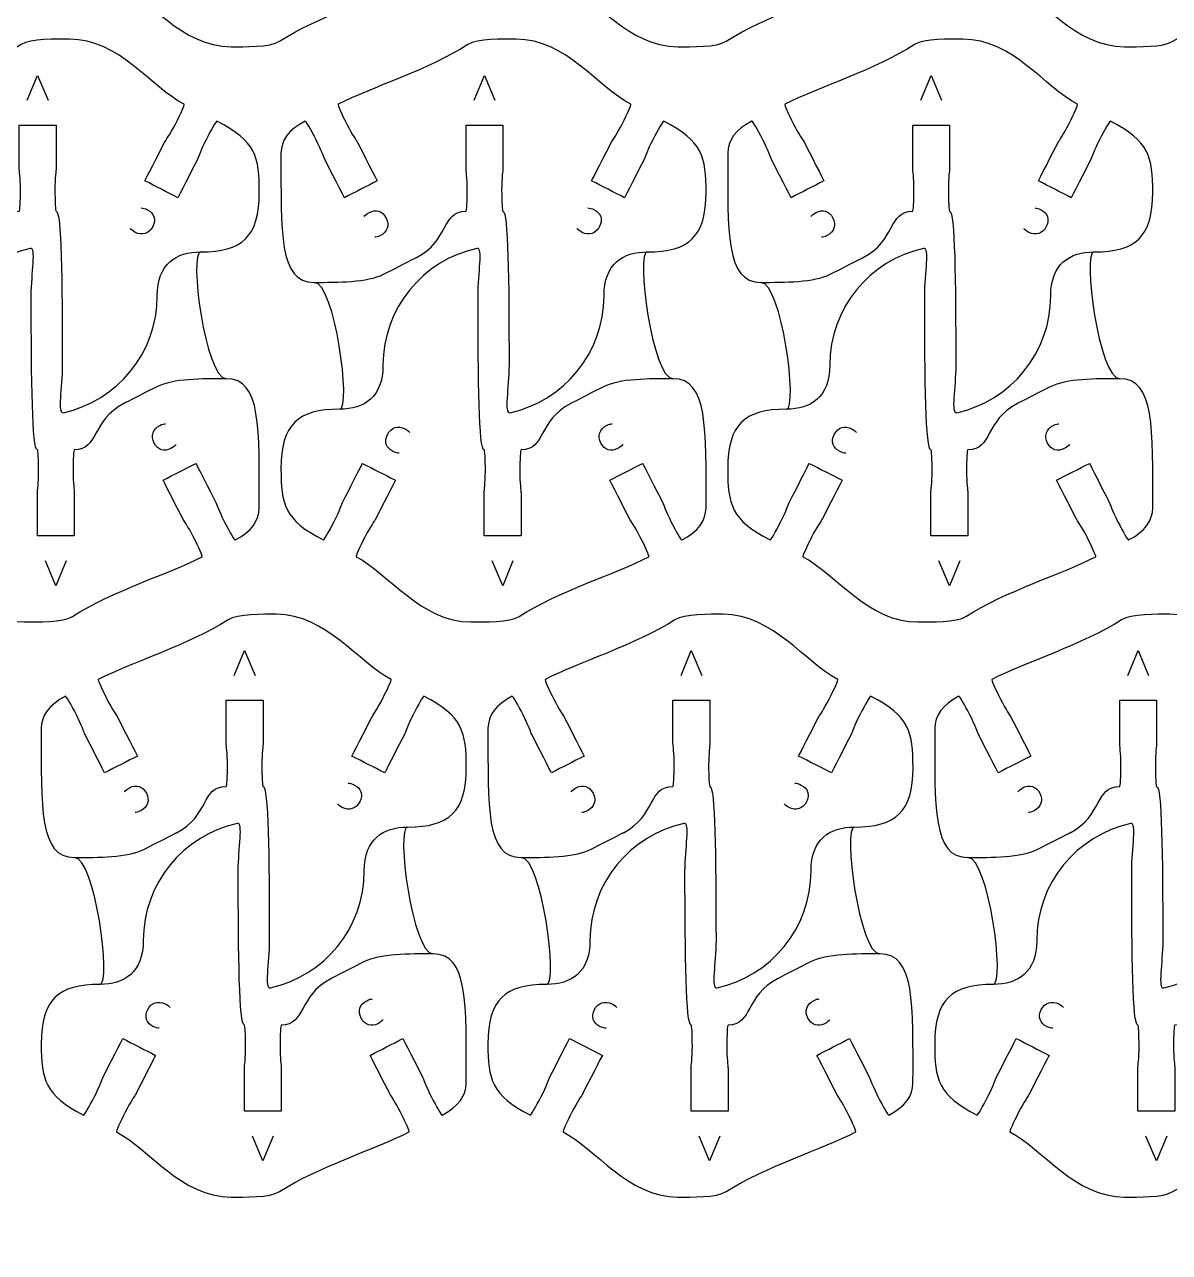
# Model space of a CAD drawing. Extents: x 0 to 300, y 0 to 300.
# Drawn here: x 57.3 to 150.5, y 100.9 to 200.8 of the extents above; entities that cross this region are included whole.
import ezdxf

# ---------------------------------------------------------------- set-up
doc = ezdxf.new("R2010")
doc.units = 0
doc.header["$MEASUREMENT"] = 0
doc.layers.add('DEFAULT', color=7, linetype='CONTINUOUS')

msp = doc.modelspace()

# ---------------------------------------------------------------- linework, layer by layer
at = {"layer": 'DEFAULT', "color": 250}
for points in [[(57.563, 194.68), (58.401, 196.701), (59.254, 194.68)], [(93.904, 194.68), (94.742, 196.701), (95.595, 194.68)], [(130.245, 194.68), (131.083, 196.701), (131.936, 194.68)], [(60.731, 157.198), (59.893, 155.177), (59.04, 157.198)], [(97.072, 157.198), (96.234, 155.177), (95.381, 157.198)], [(133.413, 157.198), (132.575, 155.177), (131.722, 157.198)], [(74.401, 147.885), (75.239, 149.906), (76.092, 147.885)], [(110.741, 147.885), (111.58, 149.906), (112.433, 147.885)], [(147.082, 147.885), (147.92, 149.906), (148.773, 147.885)], [(77.568, 110.403), (76.73, 108.383), (75.877, 110.403)], [(113.909, 110.403), (113.071, 108.383), (112.218, 110.403)], [(150.25, 110.403), (149.412, 108.383), (148.559, 110.403)]]:
    msp.add_lwpolyline(points, dxfattribs=at)
at = {"layer": 'DEFAULT', "color": 1}
for points, knots in [([(295, 0.1), (198.333, 0.1), (101.667, 0.1), (5, 0.1), (2.25, 0.1), (0, 2.35), (0, 5.1), (0, 101.767), (0, 198.433), (0, 295.1), (0, 297.85), (2.25, 300.1), (5, 300.1), (101.667, 300.1), (198.333, 300.1), (295, 300.1), (297.75, 300.1), (300, 297.85), (300, 295.1), (300, 198.433), (300, 101.767), (300, 5.1), (300, 2.35), (297.75, 0.1), (295, 0.1)], [0, 0, 0, 0, 822.047, 822.047, 822.047, 823.047, 823.047, 823.047, 1645.094, 1645.094, 1645.094, 1646.094, 1646.094, 1646.094, 2468.141, 2468.141, 2468.141, 2469.141, 2469.141, 2469.141, 3291.188, 3291.188, 3291.188, 3292.188, 3292.188, 3292.188, 3292.188]), ([(62.143, 205.693), (58.971, 207.316), (58.695, 208.631), (58.695, 211.485), (58.695, 215.105), (60.09, 216.333), (63.472, 216.333), (65.454, 216.333), (66.994, 217.306), (66.994, 219.909), (66.994, 224.566), (70.264, 228.457), (74.635, 229.416), (75.164, 229.515), (74.723, 227.409), (74.723, 225.564), (74.723, 218.632), (74.791, 213.026), (75.225, 213.026), (75.281, 213.026), (75.323, 212.243), (75.323, 211.277), (75.323, 210.306), (75.225, 209.7), (75.225, 209.523), (75.225, 208.357), (75.225, 207.19), (75.225, 206.024), (76.224, 206.024), (77.224, 206.024), (78.223, 206.024), (78.223, 207.19), (78.223, 208.357), (78.223, 209.523), (78.223, 209.7), (78.124, 210.306), (78.124, 211.277), (78.124, 212.243), (78.17, 213.026), (78.223, 213.026), (80.252, 213.026), (79.589, 215.427), (82.261, 216.793), (82.261, 216.793), (82.259, 216.797), (84.933, 218.157), (86.236, 218.82), (88.662, 218.816), (90.574, 218.816), (93.458, 218.816), (93.273, 214.771), (93.273, 208.3), (93.273, 207.292), (92.648, 206.379), (91.304, 205.693), (91.255, 205.666), (90.859, 206.345), (90.418, 207.206), (89.979, 208.067), (89.79, 208.653), (89.712, 208.808), (89.313, 209.586), (88.116, 211.926), (88.116, 211.926), (87.226, 211.471), (86.336, 211.015), (85.445, 210.559), (85.445, 210.559), (86.641, 208.224), (87.041, 207.442), (87.118, 207.287), (87.485, 206.792), (87.927, 205.932), (88.366, 205.067), (88.682, 204.353), (88.633, 204.326), (85.961, 202.96), (81.224, 201.503), (78.071, 199.468), (77.314, 198.979), (75.192, 199.026), (74.149, 199.026), (70.075, 199.026), (67.486, 202.959), (64.814, 204.326), (64.765, 204.352), (65.081, 205.067), (65.524, 205.931), (65.962, 206.792), (66.329, 207.286), (66.406, 207.441), (66.806, 208.223), (68.002, 210.559), (68.002, 210.559), (67.112, 211.015), (66.221, 211.47), (65.331, 211.926), (65.331, 211.926), (64.134, 209.586), (63.735, 208.808), (63.658, 208.653), (63.468, 208.067), (63.03, 207.206), (62.588, 206.345), (62.192, 205.666), (62.143, 205.693)], [1, 1, 1, 1, 2, 2, 2, 3, 3, 3, 4, 4, 4, 5, 5, 5, 6, 6, 6, 7, 7, 7, 8, 8, 8, 9, 9, 9, 18.92, 18.92, 18.92, 27.42, 27.42, 27.42, 37.34, 37.34, 37.34, 38.34, 38.34, 38.34, 39.34, 39.34, 39.34, 40.34, 40.34, 40.34, 41.34, 41.34, 41.34, 42.34, 42.34, 42.34, 43.34, 43.34, 43.34, 44.34, 44.34, 44.34, 45.34, 45.34, 45.34, 46.34, 46.34, 46.34, 47.34, 47.34, 47.34, 55.845472, 55.845472, 55.845472, 56.845472, 56.845472, 56.845472, 57.845472, 57.845472, 57.845472, 58.845472, 58.845472, 58.845472, 59.845472, 59.845472, 59.845472, 60.845472, 60.845472, 60.845472, 61.845472, 61.845472, 61.845472, 62.845472, 62.845472, 62.845472, 63.845472, 63.845472, 63.845472, 64.845472, 64.845472, 64.845472, 73.351835, 73.351835, 73.351835, 74.351835, 74.351835, 74.351835, 75.351835, 75.351835, 75.351835, 76.351835, 76.351835, 76.351835, 76.351835]), ([(98.484, 205.693), (95.311, 207.316), (95.036, 208.631), (95.036, 211.485), (95.036, 215.105), (96.431, 216.333), (99.813, 216.333), (101.794, 216.333), (103.335, 217.306), (103.335, 219.909), (103.335, 224.566), (106.605, 228.457), (110.976, 229.416), (111.505, 229.515), (111.064, 227.409), (111.064, 225.564), (111.064, 218.632), (111.131, 213.026), (111.565, 213.026), (111.621, 213.026), (111.664, 212.243), (111.664, 211.277), (111.664, 210.306), (111.565, 209.7), (111.565, 209.523), (111.565, 208.357), (111.565, 207.19), (111.565, 206.024), (112.565, 206.024), (113.564, 206.024), (114.564, 206.024), (114.564, 207.19), (114.564, 208.357), (114.564, 209.523), (114.564, 209.7), (114.465, 210.306), (114.465, 211.277), (114.465, 212.243), (114.511, 213.026), (114.564, 213.026), (116.592, 213.026), (115.93, 215.427), (118.602, 216.793), (118.602, 216.793), (118.6, 216.797), (121.274, 218.157), (122.577, 218.82), (125.003, 218.816), (126.915, 218.816), (129.799, 218.816), (129.613, 214.771), (129.613, 208.3), (129.613, 207.292), (128.988, 206.379), (127.645, 205.693), (127.596, 205.666), (127.2, 206.345), (126.758, 207.206), (126.32, 208.067), (126.131, 208.653), (126.053, 208.808), (125.654, 209.586), (124.457, 211.926), (124.457, 211.926), (123.567, 211.471), (122.676, 211.015), (121.786, 210.559), (121.786, 210.559), (122.982, 208.224), (123.382, 207.442), (123.459, 207.287), (123.826, 206.792), (124.267, 205.932), (124.707, 205.067), (125.022, 204.353), (124.973, 204.326), (122.302, 202.96), (117.565, 201.503), (114.412, 199.468), (113.655, 198.979), (111.533, 199.026), (110.49, 199.026), (106.416, 199.026), (103.827, 202.959), (101.155, 204.326), (101.106, 204.352), (101.422, 205.067), (101.865, 205.931), (102.303, 206.792), (102.67, 207.286), (102.747, 207.441), (103.146, 208.223), (104.343, 210.559), (104.343, 210.559), (103.452, 211.015), (102.562, 211.47), (101.671, 211.926), (101.671, 211.926), (100.474, 209.586), (100.076, 208.808), (99.998, 208.653), (99.809, 208.067), (99.371, 207.206), (98.929, 206.345), (98.533, 205.666), (98.484, 205.693)], [1, 1, 1, 1, 2, 2, 2, 3, 3, 3, 4, 4, 4, 5, 5, 5, 6, 6, 6, 7, 7, 7, 8, 8, 8, 9, 9, 9, 18.92, 18.92, 18.92, 27.42, 27.42, 27.42, 37.34, 37.34, 37.34, 38.34, 38.34, 38.34, 39.34, 39.34, 39.34, 40.34, 40.34, 40.34, 41.34, 41.34, 41.34, 42.34, 42.34, 42.34, 43.34, 43.34, 43.34, 44.34, 44.34, 44.34, 45.34, 45.34, 45.34, 46.34, 46.34, 46.34, 47.34, 47.34, 47.34, 55.845472, 55.845472, 55.845472, 56.845472, 56.845472, 56.845472, 57.845472, 57.845472, 57.845472, 58.845472, 58.845472, 58.845472, 59.845472, 59.845472, 59.845472, 60.845472, 60.845472, 60.845472, 61.845472, 61.845472, 61.845472, 62.845472, 62.845472, 62.845472, 63.845472, 63.845472, 63.845472, 64.845472, 64.845472, 64.845472, 73.351835, 73.351835, 73.351835, 74.351835, 74.351835, 74.351835, 75.351835, 75.351835, 75.351835, 76.351835, 76.351835, 76.351835, 76.351835]), ([(134.825, 205.693), (131.652, 207.316), (131.377, 208.631), (131.377, 211.485), (131.377, 215.105), (132.771, 216.333), (136.154, 216.333), (138.135, 216.333), (139.676, 217.306), (139.676, 219.909), (139.676, 224.566), (142.946, 228.457), (147.317, 229.416), (147.846, 229.515), (147.405, 227.409), (147.405, 225.564), (147.405, 218.632), (147.472, 213.026), (147.906, 213.026), (147.962, 213.026), (148.005, 212.243), (148.005, 211.277), (148.005, 210.306), (147.906, 209.7), (147.906, 209.523), (147.906, 208.357), (147.906, 207.19), (147.906, 206.024), (148.906, 206.024), (149.905, 206.024), (150.905, 206.024), (150.905, 207.19), (150.905, 208.357), (150.905, 209.523), (150.905, 209.7), (150.806, 210.306), (150.806, 211.277), (150.806, 212.243), (150.852, 213.026), (150.905, 213.026), (152.933, 213.026), (152.271, 215.427), (154.943, 216.793), (154.943, 216.793), (154.941, 216.797), (157.615, 218.157), (158.918, 218.82), (161.344, 218.816), (163.256, 218.816), (166.14, 218.816), (165.954, 214.771), (165.954, 208.3), (165.954, 207.292), (165.329, 206.379), (163.986, 205.693), (163.937, 205.666), (163.541, 206.345), (163.099, 207.206), (162.661, 208.067), (162.471, 208.653), (162.394, 208.808), (161.995, 209.586), (160.798, 211.926), (160.798, 211.926), (159.908, 211.471), (159.017, 211.015), (158.127, 210.559), (158.127, 210.559), (159.323, 208.224), (159.723, 207.442), (159.8, 207.287), (160.167, 206.792), (160.609, 205.932), (161.048, 205.067), (161.363, 204.353), (161.314, 204.326), (158.643, 202.96), (153.906, 201.503), (150.753, 199.468), (149.996, 198.979), (147.874, 199.026), (146.831, 199.026), (142.756, 199.026), (140.168, 202.959), (137.496, 204.326), (137.447, 204.352), (137.763, 205.067), (138.206, 205.931), (138.644, 206.792), (139.011, 207.286), (139.088, 207.441), (139.488, 208.223), (140.684, 210.559), (140.684, 210.559), (139.793, 211.015), (138.903, 211.47), (138.012, 211.926), (138.012, 211.926), (136.815, 209.586), (136.417, 208.808), (136.339, 208.653), (136.15, 208.067), (135.711, 207.206), (135.269, 206.345), (134.874, 205.666), (134.825, 205.693)], [1, 1, 1, 1, 2, 2, 2, 3, 3, 3, 4, 4, 4, 5, 5, 5, 6, 6, 6, 7, 7, 7, 8, 8, 8, 9, 9, 9, 18.92, 18.92, 18.92, 27.42, 27.42, 27.42, 37.34, 37.34, 37.34, 38.34, 38.34, 38.34, 39.34, 39.34, 39.34, 40.34, 40.34, 40.34, 41.34, 41.34, 41.34, 42.34, 42.34, 42.34, 43.34, 43.34, 43.34, 44.34, 44.34, 44.34, 45.34, 45.34, 45.34, 46.34, 46.34, 46.34, 47.34, 47.34, 47.34, 55.845472, 55.845472, 55.845472, 56.845472, 56.845472, 56.845472, 57.845472, 57.845472, 57.845472, 58.845472, 58.845472, 58.845472, 59.845472, 59.845472, 59.845472, 60.845472, 60.845472, 60.845472, 61.845472, 61.845472, 61.845472, 62.845472, 62.845472, 62.845472, 63.845472, 63.845472, 63.845472, 64.845472, 64.845472, 64.845472, 73.351835, 73.351835, 73.351835, 74.351835, 74.351835, 74.351835, 75.351835, 75.351835, 75.351835, 76.351835, 76.351835, 76.351835, 76.351835]), ([(72.99, 192.98), (76.162, 191.357), (76.438, 190.042), (76.438, 187.187), (76.438, 183.567), (75.043, 182.339), (71.661, 182.339), (69.68, 182.339), (68.139, 181.367), (68.139, 178.763), (68.139, 174.107), (64.869, 170.215), (60.498, 169.256), (59.969, 169.157), (60.41, 171.263), (60.41, 173.108), (60.41, 180.04), (60.343, 185.646), (59.909, 185.646), (59.852, 185.646), (59.81, 186.429), (59.81, 187.396), (59.81, 188.366), (59.909, 188.973), (59.909, 189.149), (59.909, 190.316), (59.909, 191.482), (59.909, 192.649), (58.909, 192.649), (57.91, 192.649), (56.91, 192.649), (56.91, 191.482), (56.91, 190.316), (56.91, 189.149), (56.91, 188.973), (57.009, 188.366), (57.009, 187.396), (57.009, 186.429), (56.963, 185.646), (56.91, 185.646), (54.882, 185.646), (55.544, 183.245), (52.872, 181.879), (52.872, 181.879), (52.874, 181.876), (50.2, 180.516), (48.897, 179.853), (46.471, 179.857), (44.56, 179.857), (41.675, 179.857), (41.86, 183.902), (41.86, 190.373), (41.86, 191.38), (42.486, 192.293), (43.829, 192.98), (43.878, 193.006), (44.274, 192.327), (44.715, 191.467), (45.154, 190.605), (45.343, 190.019), (45.421, 189.865), (45.82, 189.086), (47.017, 186.746), (47.017, 186.746), (47.907, 187.202), (48.798, 187.657), (49.688, 188.113), (49.688, 188.113), (48.492, 190.449), (48.092, 191.231), (48.015, 191.386), (47.648, 191.88), (47.206, 192.741), (46.767, 193.605), (46.451, 194.32), (46.5, 194.346), (49.172, 195.713), (53.909, 197.169), (57.062, 199.205), (57.819, 199.694), (59.941, 199.647), (60.984, 199.647), (65.058, 199.647), (67.647, 195.713), (70.319, 194.347), (70.368, 194.32), (70.052, 193.605), (69.609, 192.741), (69.171, 191.88), (68.804, 191.386), (68.727, 191.231), (68.328, 190.449), (67.131, 188.113), (67.131, 188.113), (68.021, 187.658), (68.912, 187.202), (69.803, 186.747), (69.803, 186.747), (70.999, 189.086), (71.398, 189.865), (71.476, 190.019), (71.665, 190.606), (72.103, 191.467), (72.545, 192.328), (72.941, 193.007), (72.99, 192.98)], [1, 1, 1, 1, 2, 2, 2, 3, 3, 3, 4, 4, 4, 5, 5, 5, 6, 6, 6, 7, 7, 7, 8, 8, 8, 9, 9, 9, 18.92, 18.92, 18.92, 27.42, 27.42, 27.42, 37.34, 37.34, 37.34, 38.34, 38.34, 38.34, 39.34, 39.34, 39.34, 40.34, 40.34, 40.34, 41.34, 41.34, 41.34, 42.34, 42.34, 42.34, 43.34, 43.34, 43.34, 44.34, 44.34, 44.34, 45.34, 45.34, 45.34, 46.34, 46.34, 46.34, 47.34, 47.34, 47.34, 55.846363, 55.846363, 55.846363, 56.846363, 56.846363, 56.846363, 57.846363, 57.846363, 57.846363, 58.846363, 58.846363, 58.846363, 59.846363, 59.846363, 59.846363, 60.846363, 60.846363, 60.846363, 61.846363, 61.846363, 61.846363, 62.846363, 62.846363, 62.846363, 63.846363, 63.846363, 63.846363, 64.846363, 64.846363, 64.846363, 73.352725, 73.352725, 73.352725, 74.352725, 74.352725, 74.352725, 75.352725, 75.352725, 75.352725, 76.352725, 76.352725, 76.352725, 76.352725]), ([(109.331, 192.98), (112.503, 191.357), (112.778, 190.042), (112.778, 187.187), (112.778, 183.567), (111.384, 182.339), (108.002, 182.339), (106.02, 182.339), (104.48, 181.367), (104.48, 178.763), (104.48, 174.107), (101.21, 170.215), (96.839, 169.256), (96.31, 169.157), (96.751, 171.263), (96.751, 173.108), (96.751, 180.04), (96.684, 185.646), (96.25, 185.646), (96.193, 185.646), (96.151, 186.429), (96.151, 187.396), (96.151, 188.366), (96.25, 188.973), (96.25, 189.149), (96.25, 190.316), (96.25, 191.482), (96.25, 192.649), (95.25, 192.649), (94.251, 192.649), (93.251, 192.649), (93.251, 191.482), (93.251, 190.316), (93.251, 189.149), (93.251, 188.973), (93.35, 188.366), (93.35, 187.396), (93.35, 186.429), (93.304, 185.646), (93.251, 185.646), (91.223, 185.646), (91.884, 183.245), (89.213, 181.879), (89.213, 181.879), (89.215, 181.876), (86.541, 180.516), (85.237, 179.853), (82.812, 179.857), (80.9, 179.857), (78.016, 179.857), (78.201, 183.902), (78.201, 190.373), (78.201, 191.38), (78.826, 192.293), (80.17, 192.98), (80.219, 193.006), (80.615, 192.327), (81.056, 191.467), (81.495, 190.605), (81.684, 190.019), (81.761, 189.865), (82.16, 189.086), (83.357, 186.746), (83.357, 186.746), (84.248, 187.202), (85.138, 187.657), (86.029, 188.113), (86.029, 188.113), (84.832, 190.449), (84.433, 191.231), (84.355, 191.386), (83.989, 191.88), (83.547, 192.741), (83.108, 193.605), (82.792, 194.32), (82.841, 194.346), (85.513, 195.713), (90.25, 197.169), (93.402, 199.205), (94.16, 199.694), (96.282, 199.647), (97.325, 199.647), (101.399, 199.647), (103.988, 195.713), (106.659, 194.347), (106.709, 194.32), (106.392, 193.605), (105.95, 192.741), (105.512, 191.88), (105.145, 191.386), (105.068, 191.231), (104.668, 190.449), (103.472, 188.113), (103.472, 188.113), (104.362, 187.658), (105.253, 187.202), (106.143, 186.747), (106.143, 186.747), (107.34, 189.086), (107.739, 189.865), (107.817, 190.019), (108.006, 190.606), (108.444, 191.467), (108.886, 192.328), (109.282, 193.007), (109.331, 192.98)], [1, 1, 1, 1, 2, 2, 2, 3, 3, 3, 4, 4, 4, 5, 5, 5, 6, 6, 6, 7, 7, 7, 8, 8, 8, 9, 9, 9, 18.92, 18.92, 18.92, 27.42, 27.42, 27.42, 37.34, 37.34, 37.34, 38.34, 38.34, 38.34, 39.34, 39.34, 39.34, 40.34, 40.34, 40.34, 41.34, 41.34, 41.34, 42.34, 42.34, 42.34, 43.34, 43.34, 43.34, 44.34, 44.34, 44.34, 45.34, 45.34, 45.34, 46.34, 46.34, 46.34, 47.34, 47.34, 47.34, 55.845472, 55.845472, 55.845472, 56.845472, 56.845472, 56.845472, 57.845472, 57.845472, 57.845472, 58.845472, 58.845472, 58.845472, 59.845472, 59.845472, 59.845472, 60.845472, 60.845472, 60.845472, 61.845472, 61.845472, 61.845472, 62.845472, 62.845472, 62.845472, 63.845472, 63.845472, 63.845472, 64.845472, 64.845472, 64.845472, 73.351835, 73.351835, 73.351835, 74.351835, 74.351835, 74.351835, 75.351835, 75.351835, 75.351835, 76.351835, 76.351835, 76.351835, 76.351835]), ([(145.672, 192.98), (148.844, 191.357), (149.119, 190.042), (149.119, 187.187), (149.119, 183.567), (147.725, 182.339), (144.343, 182.339), (142.361, 182.339), (140.821, 181.367), (140.821, 178.763), (140.821, 174.107), (137.551, 170.215), (133.18, 169.256), (132.651, 169.157), (133.092, 171.263), (133.092, 173.108), (133.092, 180.04), (133.024, 185.646), (132.591, 185.646), (132.534, 185.646), (132.492, 186.429), (132.492, 187.396), (132.492, 188.366), (132.591, 188.973), (132.591, 189.149), (132.591, 190.316), (132.591, 191.482), (132.591, 192.649), (131.591, 192.649), (130.592, 192.649), (129.592, 192.649), (129.592, 191.482), (129.592, 190.316), (129.592, 189.149), (129.592, 188.973), (129.691, 188.366), (129.691, 187.396), (129.691, 186.429), (129.645, 185.646), (129.592, 185.646), (127.563, 185.646), (128.225, 183.245), (125.554, 181.879), (125.554, 181.879), (125.555, 181.876), (122.882, 180.516), (121.578, 179.853), (119.153, 179.857), (117.241, 179.857), (114.357, 179.857), (114.542, 183.902), (114.542, 190.373), (114.542, 191.38), (115.167, 192.293), (116.511, 192.98), (116.56, 193.006), (116.955, 192.327), (117.397, 191.467), (117.836, 190.605), (118.025, 190.019), (118.103, 189.865), (118.501, 189.086), (119.698, 186.746), (119.698, 186.746), (120.589, 187.202), (121.479, 187.657), (122.37, 188.113), (122.37, 188.113), (121.173, 190.449), (120.774, 191.231), (120.696, 191.386), (120.33, 191.88), (119.888, 192.741), (119.449, 193.605), (119.133, 194.32), (119.182, 194.346), (121.853, 195.713), (126.591, 197.169), (129.743, 199.205), (130.501, 199.694), (132.623, 199.647), (133.665, 199.647), (137.74, 199.647), (140.329, 195.713), (143, 194.347), (143.049, 194.32), (142.734, 193.605), (142.291, 192.741), (141.852, 191.88), (141.486, 191.386), (141.409, 191.231), (141.009, 190.449), (139.813, 188.113), (139.813, 188.113), (140.703, 187.658), (141.594, 187.202), (142.484, 186.747), (142.484, 186.747), (143.681, 189.086), (144.08, 189.865), (144.157, 190.019), (144.347, 190.606), (144.785, 191.467), (145.227, 192.328), (145.623, 193.007), (145.672, 192.98)], [1, 1, 1, 1, 2, 2, 2, 3, 3, 3, 4, 4, 4, 5, 5, 5, 6, 6, 6, 7, 7, 7, 8, 8, 8, 9, 9, 9, 18.92, 18.92, 18.92, 27.42, 27.42, 27.42, 37.34, 37.34, 37.34, 38.34, 38.34, 38.34, 39.34, 39.34, 39.34, 40.34, 40.34, 40.34, 41.34, 41.34, 41.34, 42.34, 42.34, 42.34, 43.34, 43.34, 43.34, 44.34, 44.34, 44.34, 45.34, 45.34, 45.34, 46.34, 46.34, 46.34, 47.34, 47.34, 47.34, 55.846363, 55.846363, 55.846363, 56.846363, 56.846363, 56.846363, 57.846363, 57.846363, 57.846363, 58.846363, 58.846363, 58.846363, 59.846363, 59.846363, 59.846363, 60.846363, 60.846363, 60.846363, 61.846363, 61.846363, 61.846363, 62.846363, 62.846363, 62.846363, 63.846363, 63.846363, 63.846363, 64.846363, 64.846363, 64.846363, 73.352725, 73.352725, 73.352725, 74.352725, 74.352725, 74.352725, 75.352725, 75.352725, 75.352725, 76.352725, 76.352725, 76.352725, 76.352725]), ([(45.306, 158.898), (42.133, 160.521), (41.858, 161.836), (41.858, 164.691), (41.858, 168.311), (43.252, 169.538), (46.635, 169.538), (48.616, 169.538), (50.156, 170.511), (50.156, 173.115), (50.156, 177.771), (53.427, 181.662), (57.798, 182.622), (58.327, 182.721), (57.886, 180.615), (57.886, 178.77), (57.886, 171.838), (57.953, 166.232), (58.387, 166.232), (58.443, 166.232), (58.486, 165.449), (58.486, 164.482), (58.486, 163.512), (58.387, 162.905), (58.387, 162.729), (58.387, 161.562), (58.387, 160.396), (58.387, 159.229), (59.386, 159.229), (60.386, 159.229), (61.385, 159.229), (61.385, 160.396), (61.385, 161.562), (61.385, 162.729), (61.385, 162.905), (61.287, 163.512), (61.287, 164.482), (61.287, 165.449), (61.332, 166.232), (61.385, 166.232), (63.414, 166.232), (62.752, 168.633), (65.424, 169.999), (65.424, 169.999), (65.422, 170.002), (68.096, 171.362), (69.399, 172.025), (71.825, 172.021), (73.736, 172.021), (76.621, 172.021), (76.435, 167.977), (76.435, 161.505), (76.435, 160.498), (75.81, 159.584), (74.467, 158.898), (74.417, 158.872), (74.022, 159.551), (73.58, 160.411), (73.142, 161.273), (72.952, 161.859), (72.875, 162.013), (72.476, 162.792), (71.279, 165.132), (71.279, 165.132), (70.389, 164.676), (69.498, 164.22), (68.608, 163.765), (68.608, 163.765), (69.804, 161.429), (70.203, 160.647), (70.281, 160.492), (70.648, 159.998), (71.089, 159.137), (71.528, 158.273), (71.844, 157.558), (71.795, 157.532), (69.124, 156.165), (64.386, 154.709), (61.234, 152.673), (60.477, 152.184), (58.355, 152.231), (57.312, 152.231), (53.237, 152.231), (50.649, 156.165), (47.977, 157.531), (47.928, 157.558), (48.244, 158.273), (48.686, 159.136), (49.125, 159.998), (49.492, 160.492), (49.569, 160.647), (49.968, 161.429), (51.165, 163.765), (51.165, 163.765), (50.274, 164.22), (49.384, 164.676), (48.493, 165.131), (48.493, 165.131), (47.296, 162.792), (46.898, 162.013), (46.82, 161.859), (46.63, 161.272), (46.192, 160.411), (45.75, 159.55), (45.355, 158.871), (45.306, 158.898)], [1, 1, 1, 1, 2, 2, 2, 3, 3, 3, 4, 4, 4, 5, 5, 5, 6, 6, 6, 7, 7, 7, 8, 8, 8, 9, 9, 9, 18.92, 18.92, 18.92, 27.42, 27.42, 27.42, 37.34, 37.34, 37.34, 38.34, 38.34, 38.34, 39.34, 39.34, 39.34, 40.34, 40.34, 40.34, 41.34, 41.34, 41.34, 42.34, 42.34, 42.34, 43.34, 43.34, 43.34, 44.34, 44.34, 44.34, 45.34, 45.34, 45.34, 46.34, 46.34, 46.34, 47.34, 47.34, 47.34, 55.845472, 55.845472, 55.845472, 56.845472, 56.845472, 56.845472, 57.845472, 57.845472, 57.845472, 58.845472, 58.845472, 58.845472, 59.845472, 59.845472, 59.845472, 60.845472, 60.845472, 60.845472, 61.845472, 61.845472, 61.845472, 62.845472, 62.845472, 62.845472, 63.845472, 63.845472, 63.845472, 64.845472, 64.845472, 64.845472, 73.351835, 73.351835, 73.351835, 74.351835, 74.351835, 74.351835, 75.351835, 75.351835, 75.351835, 76.351835, 76.351835, 76.351835, 76.351835]), ([(81.647, 158.898), (78.474, 160.521), (78.199, 161.836), (78.199, 164.691), (78.199, 168.311), (79.593, 169.538), (82.976, 169.538), (84.957, 169.538), (86.497, 170.511), (86.497, 173.115), (86.497, 177.771), (89.768, 181.662), (94.139, 182.622), (94.668, 182.721), (94.227, 180.615), (94.227, 178.77), (94.227, 171.838), (94.294, 166.232), (94.728, 166.232), (94.784, 166.232), (94.826, 165.449), (94.826, 164.482), (94.826, 163.512), (94.728, 162.905), (94.728, 162.729), (94.728, 161.562), (94.728, 160.396), (94.728, 159.229), (95.727, 159.229), (96.727, 159.229), (97.726, 159.229), (97.726, 160.396), (97.726, 161.562), (97.726, 162.729), (97.726, 162.905), (97.627, 163.512), (97.627, 164.482), (97.627, 165.449), (97.673, 166.232), (97.726, 166.232), (99.755, 166.232), (99.093, 168.633), (101.765, 169.999), (101.765, 169.999), (101.763, 170.002), (104.436, 171.362), (105.74, 172.025), (108.166, 172.021), (110.077, 172.021), (112.962, 172.021), (112.776, 167.977), (112.776, 161.505), (112.776, 160.498), (112.151, 159.584), (110.808, 158.898), (110.758, 158.872), (110.363, 159.551), (109.921, 160.411), (109.483, 161.273), (109.293, 161.859), (109.216, 162.013), (108.817, 162.792), (107.62, 165.132), (107.62, 165.132), (106.729, 164.676), (105.839, 164.22), (104.949, 163.765), (104.949, 163.765), (106.145, 161.429), (106.544, 160.647), (106.622, 160.492), (106.988, 159.998), (107.43, 159.137), (107.869, 158.273), (108.185, 157.558), (108.136, 157.532), (105.465, 156.165), (100.727, 154.709), (97.575, 152.673), (96.817, 152.184), (94.696, 152.231), (93.653, 152.231), (89.578, 152.231), (86.989, 156.165), (84.318, 157.531), (84.269, 157.558), (84.585, 158.273), (85.027, 159.136), (85.466, 159.998), (85.832, 160.492), (85.91, 160.647), (86.309, 161.429), (87.506, 163.765), (87.506, 163.765), (86.615, 164.22), (85.725, 164.676), (84.834, 165.131), (84.834, 165.131), (83.637, 162.792), (83.238, 162.013), (83.161, 161.859), (82.971, 161.272), (82.533, 160.411), (82.091, 159.55), (81.696, 158.871), (81.647, 158.898)], [1, 1, 1, 1, 2, 2, 2, 3, 3, 3, 4, 4, 4, 5, 5, 5, 6, 6, 6, 7, 7, 7, 8, 8, 8, 9, 9, 9, 18.92, 18.92, 18.92, 27.42, 27.42, 27.42, 37.34, 37.34, 37.34, 38.34, 38.34, 38.34, 39.34, 39.34, 39.34, 40.34, 40.34, 40.34, 41.34, 41.34, 41.34, 42.34, 42.34, 42.34, 43.34, 43.34, 43.34, 44.34, 44.34, 44.34, 45.34, 45.34, 45.34, 46.34, 46.34, 46.34, 47.34, 47.34, 47.34, 55.845472, 55.845472, 55.845472, 56.845472, 56.845472, 56.845472, 57.845472, 57.845472, 57.845472, 58.845472, 58.845472, 58.845472, 59.845472, 59.845472, 59.845472, 60.845472, 60.845472, 60.845472, 61.845472, 61.845472, 61.845472, 62.845472, 62.845472, 62.845472, 63.845472, 63.845472, 63.845472, 64.845472, 64.845472, 64.845472, 73.351835, 73.351835, 73.351835, 74.351835, 74.351835, 74.351835, 75.351835, 75.351835, 75.351835, 76.351835, 76.351835, 76.351835, 76.351835]), ([(117.988, 158.898), (114.815, 160.521), (114.54, 161.836), (114.54, 164.691), (114.54, 168.311), (115.934, 169.538), (119.316, 169.538), (121.298, 169.538), (122.838, 170.511), (122.838, 173.115), (122.838, 177.771), (126.108, 181.662), (130.479, 182.622), (131.009, 182.721), (130.568, 180.615), (130.568, 178.77), (130.568, 171.838), (130.635, 166.232), (131.069, 166.232), (131.125, 166.232), (131.167, 165.449), (131.167, 164.482), (131.167, 163.512), (131.069, 162.905), (131.069, 162.729), (131.069, 161.562), (131.069, 160.396), (131.069, 159.229), (132.068, 159.229), (133.068, 159.229), (134.067, 159.229), (134.067, 160.396), (134.067, 161.562), (134.067, 162.729), (134.067, 162.905), (133.968, 163.512), (133.968, 164.482), (133.968, 165.449), (134.014, 166.232), (134.067, 166.232), (136.096, 166.232), (135.434, 168.633), (138.105, 169.999), (138.105, 169.999), (138.104, 170.002), (140.777, 171.362), (142.081, 172.025), (144.507, 172.021), (146.418, 172.021), (149.303, 172.021), (149.117, 167.977), (149.117, 161.505), (149.117, 160.498), (148.492, 159.584), (147.148, 158.898), (147.099, 158.872), (146.704, 159.551), (146.262, 160.411), (145.823, 161.273), (145.634, 161.859), (145.556, 162.013), (145.158, 162.792), (143.961, 165.132), (143.961, 165.132), (143.07, 164.676), (142.18, 164.22), (141.29, 163.765), (141.29, 163.765), (142.486, 161.429), (142.885, 160.647), (142.963, 160.492), (143.329, 159.998), (143.771, 159.137), (144.21, 158.273), (144.526, 157.558), (144.477, 157.532), (141.806, 156.165), (137.068, 154.709), (133.916, 152.673), (133.158, 152.184), (131.036, 152.231), (129.994, 152.231), (125.919, 152.231), (123.33, 156.165), (120.659, 157.531), (120.61, 157.558), (120.926, 158.273), (121.368, 159.136), (121.807, 159.998), (122.173, 160.492), (122.25, 160.647), (122.65, 161.429), (123.846, 163.765), (123.846, 163.765), (122.956, 164.22), (122.065, 164.676), (121.175, 165.131), (121.175, 165.131), (119.978, 162.792), (119.579, 162.013), (119.502, 161.859), (119.312, 161.272), (118.874, 160.411), (118.432, 159.55), (118.037, 158.871), (117.988, 158.898)], [1, 1, 1, 1, 2, 2, 2, 3, 3, 3, 4, 4, 4, 5, 5, 5, 6, 6, 6, 7, 7, 7, 8, 8, 8, 9, 9, 9, 18.92, 18.92, 18.92, 27.42, 27.42, 27.42, 37.34, 37.34, 37.34, 38.34, 38.34, 38.34, 39.34, 39.34, 39.34, 40.34, 40.34, 40.34, 41.34, 41.34, 41.34, 42.34, 42.34, 42.34, 43.34, 43.34, 43.34, 44.34, 44.34, 44.34, 45.34, 45.34, 45.34, 46.34, 46.34, 46.34, 47.34, 47.34, 47.34, 55.845472, 55.845472, 55.845472, 56.845472, 56.845472, 56.845472, 57.845472, 57.845472, 57.845472, 58.845472, 58.845472, 58.845472, 59.845472, 59.845472, 59.845472, 60.845472, 60.845472, 60.845472, 61.845472, 61.845472, 61.845472, 62.845472, 62.845472, 62.845472, 63.845472, 63.845472, 63.845472, 64.845472, 64.845472, 64.845472, 73.351835, 73.351835, 73.351835, 74.351835, 74.351835, 74.351835, 75.351835, 75.351835, 75.351835, 76.351835, 76.351835, 76.351835, 76.351835]), ([(89.827, 146.185), (93, 144.562), (93.275, 143.247), (93.275, 140.393), (93.275, 136.773), (91.881, 135.545), (88.498, 135.545), (86.517, 135.545), (84.977, 134.572), (84.977, 131.969), (84.977, 127.312), (81.706, 123.421), (77.335, 122.461), (76.806, 122.363), (77.247, 124.469), (77.247, 126.314), (77.247, 133.246), (77.18, 138.851), (76.746, 138.851), (76.69, 138.851), (76.647, 139.635), (76.647, 140.601), (76.647, 141.571), (76.746, 142.178), (76.746, 142.355), (76.746, 143.521), (76.746, 144.688), (76.746, 145.854), (75.747, 145.854), (74.747, 145.854), (73.748, 145.854), (73.748, 144.688), (73.748, 143.521), (73.748, 142.355), (73.748, 142.178), (73.846, 141.571), (73.846, 140.601), (73.846, 139.635), (73.801, 138.851), (73.748, 138.851), (71.719, 138.851), (72.381, 136.451), (69.709, 135.085), (69.709, 135.085), (69.711, 135.081), (67.037, 133.721), (65.734, 133.058), (63.308, 133.062), (61.397, 133.062), (58.512, 133.062), (58.698, 137.107), (58.698, 143.578), (58.698, 144.586), (59.323, 145.499), (60.666, 146.185), (60.716, 146.212), (61.111, 145.533), (61.553, 144.672), (61.991, 143.811), (62.181, 143.224), (62.258, 143.07), (62.657, 142.291), (63.854, 139.952), (63.854, 139.952), (64.745, 140.407), (65.635, 140.863), (66.526, 141.318), (66.526, 141.318), (65.329, 143.655), (64.93, 144.436), (64.852, 144.591), (64.485, 145.085), (64.044, 145.946), (63.605, 146.811), (63.289, 147.525), (63.338, 147.552), (66.009, 148.918), (70.747, 150.375), (73.899, 152.41), (74.656, 152.899), (76.778, 152.852), (77.821, 152.852), (81.896, 152.852), (84.484, 148.919), (87.156, 147.552), (87.205, 147.526), (86.889, 146.811), (86.447, 145.947), (86.008, 145.086), (85.642, 144.592), (85.564, 144.437), (85.165, 143.655), (83.968, 141.319), (83.968, 141.319), (84.859, 140.863), (85.749, 140.408), (86.64, 139.952), (86.64, 139.952), (87.837, 142.291), (88.236, 143.07), (88.313, 143.225), (88.503, 143.811), (88.941, 144.672), (89.383, 145.533), (89.778, 146.212), (89.827, 146.185)], [1, 1, 1, 1, 2, 2, 2, 3, 3, 3, 4, 4, 4, 5, 5, 5, 6, 6, 6, 7, 7, 7, 8, 8, 8, 9, 9, 9, 18.92, 18.92, 18.92, 27.42, 27.42, 27.42, 37.34, 37.34, 37.34, 38.34, 38.34, 38.34, 39.34, 39.34, 39.34, 40.34, 40.34, 40.34, 41.34, 41.34, 41.34, 42.34, 42.34, 42.34, 43.34, 43.34, 43.34, 44.34, 44.34, 44.34, 45.34, 45.34, 45.34, 46.34, 46.34, 46.34, 47.34, 47.34, 47.34, 55.846363, 55.846363, 55.846363, 56.846363, 56.846363, 56.846363, 57.846363, 57.846363, 57.846363, 58.846363, 58.846363, 58.846363, 59.846363, 59.846363, 59.846363, 60.846363, 60.846363, 60.846363, 61.846363, 61.846363, 61.846363, 62.846363, 62.846363, 62.846363, 63.846363, 63.846363, 63.846363, 64.846363, 64.846363, 64.846363, 73.352725, 73.352725, 73.352725, 74.352725, 74.352725, 74.352725, 75.352725, 75.352725, 75.352725, 76.352725, 76.352725, 76.352725, 76.352725]), ([(126.168, 146.185), (129.341, 144.562), (129.616, 143.247), (129.616, 140.393), (129.616, 136.773), (128.222, 135.545), (124.839, 135.545), (122.858, 135.545), (121.317, 134.572), (121.317, 131.969), (121.317, 127.312), (118.047, 123.421), (113.676, 122.461), (113.147, 122.363), (113.588, 124.469), (113.588, 126.314), (113.588, 133.246), (113.521, 138.851), (113.087, 138.851), (113.031, 138.851), (112.988, 139.635), (112.988, 140.601), (112.988, 141.571), (113.087, 142.178), (113.087, 142.355), (113.087, 143.521), (113.087, 144.688), (113.087, 145.854), (112.088, 145.854), (111.088, 145.854), (110.088, 145.854), (110.088, 144.688), (110.088, 143.521), (110.088, 142.355), (110.088, 142.178), (110.187, 141.571), (110.187, 140.601), (110.187, 139.635), (110.141, 138.851), (110.088, 138.851), (108.06, 138.851), (108.722, 136.451), (106.05, 135.085), (106.05, 135.085), (106.052, 135.081), (103.378, 133.721), (102.075, 133.058), (99.649, 133.062), (97.737, 133.062), (94.853, 133.062), (95.039, 137.107), (95.039, 143.578), (95.039, 144.586), (95.664, 145.499), (97.007, 146.185), (97.056, 146.212), (97.452, 145.533), (97.894, 144.672), (98.332, 143.811), (98.522, 143.224), (98.599, 143.07), (98.998, 142.291), (100.195, 139.952), (100.195, 139.952), (101.085, 140.407), (101.976, 140.863), (102.866, 141.318), (102.866, 141.318), (101.67, 143.655), (101.27, 144.436), (101.193, 144.591), (100.826, 145.085), (100.385, 145.946), (99.945, 146.811), (99.63, 147.525), (99.679, 147.552), (102.35, 148.918), (107.087, 150.375), (110.24, 152.41), (110.997, 152.899), (113.119, 152.852), (114.162, 152.852), (118.237, 152.852), (120.825, 148.919), (123.497, 147.552), (123.546, 147.526), (123.23, 146.811), (122.787, 145.947), (122.349, 145.086), (121.982, 144.592), (121.905, 144.437), (121.505, 143.655), (120.309, 141.319), (120.309, 141.319), (121.2, 140.863), (122.09, 140.408), (122.981, 139.952), (122.981, 139.952), (124.178, 142.291), (124.576, 143.07), (124.654, 143.225), (124.843, 143.811), (125.282, 144.672), (125.724, 145.533), (126.119, 146.212), (126.168, 146.185)], [1, 1, 1, 1, 2, 2, 2, 3, 3, 3, 4, 4, 4, 5, 5, 5, 6, 6, 6, 7, 7, 7, 8, 8, 8, 9, 9, 9, 18.92, 18.92, 18.92, 27.42, 27.42, 27.42, 37.34, 37.34, 37.34, 38.34, 38.34, 38.34, 39.34, 39.34, 39.34, 40.34, 40.34, 40.34, 41.34, 41.34, 41.34, 42.34, 42.34, 42.34, 43.34, 43.34, 43.34, 44.34, 44.34, 44.34, 45.34, 45.34, 45.34, 46.34, 46.34, 46.34, 47.34, 47.34, 47.34, 55.845472, 55.845472, 55.845472, 56.845472, 56.845472, 56.845472, 57.845472, 57.845472, 57.845472, 58.845472, 58.845472, 58.845472, 59.845472, 59.845472, 59.845472, 60.845472, 60.845472, 60.845472, 61.845472, 61.845472, 61.845472, 62.845472, 62.845472, 62.845472, 63.845472, 63.845472, 63.845472, 64.845472, 64.845472, 64.845472, 73.351835, 73.351835, 73.351835, 74.351835, 74.351835, 74.351835, 75.351835, 75.351835, 75.351835, 76.351835, 76.351835, 76.351835, 76.351835]), ([(162.509, 146.185), (165.681, 144.562), (165.957, 143.247), (165.957, 140.393), (165.957, 136.773), (164.562, 135.545), (161.18, 135.545), (159.198, 135.545), (157.658, 134.572), (157.658, 131.969), (157.658, 127.312), (154.388, 123.421), (150.017, 122.461), (149.488, 122.363), (149.929, 124.469), (149.929, 126.314), (149.929, 133.246), (149.862, 138.851), (149.428, 138.851), (149.372, 138.851), (149.329, 139.635), (149.329, 140.601), (149.329, 141.571), (149.428, 142.178), (149.428, 142.355), (149.428, 143.521), (149.428, 144.688), (149.428, 145.854), (148.428, 145.854), (147.429, 145.854), (146.429, 145.854), (146.429, 144.688), (146.429, 143.521), (146.429, 142.355), (146.429, 142.178), (146.528, 141.571), (146.528, 140.601), (146.528, 139.635), (146.482, 138.851), (146.429, 138.851), (144.401, 138.851), (145.063, 136.451), (142.391, 135.085), (142.391, 135.085), (142.393, 135.081), (139.719, 133.721), (138.416, 133.058), (135.99, 133.062), (134.078, 133.062), (131.194, 133.062), (131.379, 137.107), (131.379, 143.578), (131.379, 144.586), (132.005, 145.499), (133.348, 146.185), (133.397, 146.212), (133.793, 145.533), (134.235, 144.672), (134.673, 143.811), (134.862, 143.224), (134.94, 143.07), (135.339, 142.291), (136.536, 139.952), (136.536, 139.952), (137.426, 140.407), (138.317, 140.863), (139.207, 141.318), (139.207, 141.318), (138.011, 143.655), (137.611, 144.436), (137.534, 144.591), (137.167, 145.085), (136.725, 145.946), (136.286, 146.811), (135.971, 147.525), (136.02, 147.552), (138.691, 148.918), (143.428, 150.375), (146.581, 152.41), (147.338, 152.899), (149.46, 152.852), (150.503, 152.852), (154.577, 152.852), (157.166, 148.919), (159.838, 147.552), (159.887, 147.526), (159.571, 146.811), (159.128, 145.947), (158.69, 145.086), (158.323, 144.592), (158.246, 144.437), (157.847, 143.655), (156.65, 141.319), (156.65, 141.319), (157.541, 140.863), (158.431, 140.408), (159.322, 139.952), (159.322, 139.952), (160.519, 142.291), (160.917, 143.07), (160.995, 143.225), (161.184, 143.811), (161.622, 144.672), (162.064, 145.533), (162.46, 146.212), (162.509, 146.185)], [1, 1, 1, 1, 2, 2, 2, 3, 3, 3, 4, 4, 4, 5, 5, 5, 6, 6, 6, 7, 7, 7, 8, 8, 8, 9, 9, 9, 18.92, 18.92, 18.92, 27.42, 27.42, 27.42, 37.34, 37.34, 37.34, 38.34, 38.34, 38.34, 39.34, 39.34, 39.34, 40.34, 40.34, 40.34, 41.34, 41.34, 41.34, 42.34, 42.34, 42.34, 43.34, 43.34, 43.34, 44.34, 44.34, 44.34, 45.34, 45.34, 45.34, 46.34, 46.34, 46.34, 47.34, 47.34, 47.34, 55.846363, 55.846363, 55.846363, 56.846363, 56.846363, 56.846363, 57.846363, 57.846363, 57.846363, 58.846363, 58.846363, 58.846363, 59.846363, 59.846363, 59.846363, 60.846363, 60.846363, 60.846363, 61.846363, 61.846363, 61.846363, 62.846363, 62.846363, 62.846363, 63.846363, 63.846363, 63.846363, 64.846363, 64.846363, 64.846363, 73.352725, 73.352725, 73.352725, 74.352725, 74.352725, 74.352725, 75.352725, 75.352725, 75.352725, 76.352725, 76.352725, 76.352725, 76.352725]), ([(62.143, 112.103), (58.971, 113.727), (58.695, 115.042), (58.695, 117.896), (58.695, 121.516), (60.09, 122.744), (63.472, 122.744), (65.454, 122.744), (66.994, 123.717), (66.994, 126.32), (66.994, 130.977), (70.264, 134.868), (74.635, 135.827), (75.164, 135.926), (74.723, 133.82), (74.723, 131.975), (74.723, 125.043), (74.791, 119.437), (75.225, 119.437), (75.281, 119.437), (75.323, 118.654), (75.323, 117.688), (75.323, 116.717), (75.225, 116.111), (75.225, 115.934), (75.225, 114.768), (75.225, 113.601), (75.225, 112.435), (76.224, 112.435), (77.224, 112.435), (78.223, 112.435), (78.223, 113.601), (78.223, 114.768), (78.223, 115.934), (78.223, 116.111), (78.124, 116.717), (78.124, 117.688), (78.124, 118.654), (78.17, 119.437), (78.223, 119.437), (80.252, 119.437), (79.589, 121.838), (82.261, 123.204), (82.261, 123.204), (82.259, 123.208), (84.933, 124.567), (86.236, 125.231), (88.662, 125.227), (90.574, 125.227), (93.458, 125.227), (93.273, 121.182), (93.273, 114.711), (93.273, 113.703), (92.648, 112.79), (91.304, 112.104), (91.255, 112.077), (90.859, 112.756), (90.418, 113.617), (89.979, 114.478), (89.79, 115.064), (89.712, 115.219), (89.313, 115.997), (88.116, 118.337), (88.116, 118.337), (87.226, 117.882), (86.336, 117.426), (85.445, 116.97), (85.445, 116.97), (86.641, 114.635), (87.041, 113.853), (87.118, 113.698), (87.485, 113.203), (87.927, 112.343), (88.366, 111.478), (88.682, 110.764), (88.633, 110.737), (85.961, 109.371), (81.224, 107.914), (78.071, 105.879), (77.314, 105.39), (75.192, 105.437), (74.149, 105.437), (70.075, 105.437), (67.486, 109.371), (64.814, 110.737), (64.765, 110.763), (65.081, 111.478), (65.524, 112.342), (65.962, 113.203), (66.329, 113.697), (66.406, 113.852), (66.806, 114.634), (68.002, 116.97), (68.002, 116.97), (67.112, 117.426), (66.221, 117.881), (65.331, 118.337), (65.331, 118.337), (64.134, 115.997), (63.735, 115.219), (63.658, 115.064), (63.468, 114.478), (63.03, 113.617), (62.588, 112.756), (62.192, 112.077), (62.143, 112.103)], [1, 1, 1, 1, 2, 2, 2, 3, 3, 3, 4, 4, 4, 5, 5, 5, 6, 6, 6, 7, 7, 7, 8, 8, 8, 9, 9, 9, 18.92, 18.92, 18.92, 27.42, 27.42, 27.42, 37.34, 37.34, 37.34, 38.34, 38.34, 38.34, 39.34, 39.34, 39.34, 40.34, 40.34, 40.34, 41.34, 41.34, 41.34, 42.34, 42.34, 42.34, 43.34, 43.34, 43.34, 44.34, 44.34, 44.34, 45.34, 45.34, 45.34, 46.34, 46.34, 46.34, 47.34, 47.34, 47.34, 55.845472, 55.845472, 55.845472, 56.845472, 56.845472, 56.845472, 57.845472, 57.845472, 57.845472, 58.845472, 58.845472, 58.845472, 59.845472, 59.845472, 59.845472, 60.845472, 60.845472, 60.845472, 61.845472, 61.845472, 61.845472, 62.845472, 62.845472, 62.845472, 63.845472, 63.845472, 63.845472, 64.845472, 64.845472, 64.845472, 73.351835, 73.351835, 73.351835, 74.351835, 74.351835, 74.351835, 75.351835, 75.351835, 75.351835, 76.351835, 76.351835, 76.351835, 76.351835]), ([(98.484, 112.103), (95.311, 113.727), (95.036, 115.042), (95.036, 117.896), (95.036, 121.516), (96.431, 122.744), (99.813, 122.744), (101.794, 122.744), (103.335, 123.717), (103.335, 126.32), (103.335, 130.977), (106.605, 134.868), (110.976, 135.827), (111.505, 135.926), (111.064, 133.82), (111.064, 131.975), (111.064, 125.043), (111.131, 119.437), (111.565, 119.437), (111.621, 119.437), (111.664, 118.654), (111.664, 117.688), (111.664, 116.717), (111.565, 116.111), (111.565, 115.934), (111.565, 114.768), (111.565, 113.601), (111.565, 112.435), (112.565, 112.435), (113.564, 112.435), (114.564, 112.435), (114.564, 113.601), (114.564, 114.768), (114.564, 115.934), (114.564, 116.111), (114.465, 116.717), (114.465, 117.688), (114.465, 118.654), (114.511, 119.437), (114.564, 119.437), (116.592, 119.437), (115.93, 121.838), (118.602, 123.204), (118.602, 123.204), (118.6, 123.208), (121.274, 124.567), (122.577, 125.231), (125.003, 125.227), (126.915, 125.227), (129.799, 125.227), (129.613, 121.182), (129.613, 114.711), (129.613, 113.703), (128.988, 112.79), (127.645, 112.104), (127.596, 112.077), (127.2, 112.756), (126.758, 113.617), (126.32, 114.478), (126.131, 115.064), (126.053, 115.219), (125.654, 115.997), (124.457, 118.337), (124.457, 118.337), (123.567, 117.882), (122.676, 117.426), (121.786, 116.97), (121.786, 116.97), (122.982, 114.635), (123.382, 113.853), (123.459, 113.698), (123.826, 113.203), (124.267, 112.343), (124.707, 111.478), (125.022, 110.764), (124.973, 110.737), (122.302, 109.371), (117.565, 107.914), (114.412, 105.879), (113.655, 105.39), (111.533, 105.437), (110.49, 105.437), (106.416, 105.437), (103.827, 109.371), (101.155, 110.737), (101.106, 110.763), (101.422, 111.478), (101.865, 112.342), (102.303, 113.203), (102.67, 113.697), (102.747, 113.852), (103.146, 114.634), (104.343, 116.97), (104.343, 116.97), (103.452, 117.426), (102.562, 117.881), (101.671, 118.337), (101.671, 118.337), (100.474, 115.997), (100.076, 115.219), (99.998, 115.064), (99.809, 114.478), (99.371, 113.617), (98.929, 112.756), (98.533, 112.077), (98.484, 112.103)], [1, 1, 1, 1, 2, 2, 2, 3, 3, 3, 4, 4, 4, 5, 5, 5, 6, 6, 6, 7, 7, 7, 8, 8, 8, 9, 9, 9, 18.92, 18.92, 18.92, 27.42, 27.42, 27.42, 37.34, 37.34, 37.34, 38.34, 38.34, 38.34, 39.34, 39.34, 39.34, 40.34, 40.34, 40.34, 41.34, 41.34, 41.34, 42.34, 42.34, 42.34, 43.34, 43.34, 43.34, 44.34, 44.34, 44.34, 45.34, 45.34, 45.34, 46.34, 46.34, 46.34, 47.34, 47.34, 47.34, 55.845472, 55.845472, 55.845472, 56.845472, 56.845472, 56.845472, 57.845472, 57.845472, 57.845472, 58.845472, 58.845472, 58.845472, 59.845472, 59.845472, 59.845472, 60.845472, 60.845472, 60.845472, 61.845472, 61.845472, 61.845472, 62.845472, 62.845472, 62.845472, 63.845472, 63.845472, 63.845472, 64.845472, 64.845472, 64.845472, 73.351835, 73.351835, 73.351835, 74.351835, 74.351835, 74.351835, 75.351835, 75.351835, 75.351835, 76.351835, 76.351835, 76.351835, 76.351835]), ([(134.825, 112.103), (131.652, 113.727), (131.377, 115.042), (131.377, 117.896), (131.377, 121.516), (132.771, 122.744), (136.154, 122.744), (138.135, 122.744), (139.676, 123.717), (139.676, 126.32), (139.676, 130.977), (142.946, 134.868), (147.317, 135.827), (147.846, 135.926), (147.405, 133.82), (147.405, 131.975), (147.405, 125.043), (147.472, 119.437), (147.906, 119.437), (147.962, 119.437), (148.005, 118.654), (148.005, 117.688), (148.005, 116.717), (147.906, 116.111), (147.906, 115.934), (147.906, 114.768), (147.906, 113.601), (147.906, 112.435), (148.906, 112.435), (149.905, 112.435), (150.905, 112.435), (150.905, 113.601), (150.905, 114.768), (150.905, 115.934), (150.905, 116.111), (150.806, 116.717), (150.806, 117.688), (150.806, 118.654), (150.852, 119.437), (150.905, 119.437), (152.933, 119.437), (152.271, 121.838), (154.943, 123.204), (154.943, 123.204), (154.941, 123.208), (157.615, 124.567), (158.918, 125.231), (161.344, 125.227), (163.256, 125.227), (166.14, 125.227), (165.954, 121.182), (165.954, 114.711), (165.954, 113.703), (165.329, 112.79), (163.986, 112.104), (163.937, 112.077), (163.541, 112.756), (163.099, 113.617), (162.661, 114.478), (162.471, 115.064), (162.394, 115.219), (161.995, 115.997), (160.798, 118.337), (160.798, 118.337), (159.908, 117.882), (159.017, 117.426), (158.127, 116.97), (158.127, 116.97), (159.323, 114.635), (159.723, 113.853), (159.8, 113.698), (160.167, 113.203), (160.609, 112.343), (161.048, 111.478), (161.363, 110.764), (161.314, 110.737), (158.643, 109.371), (153.906, 107.914), (150.753, 105.879), (149.996, 105.39), (147.874, 105.437), (146.831, 105.437), (142.756, 105.437), (140.168, 109.371), (137.496, 110.737), (137.447, 110.763), (137.763, 111.478), (138.206, 112.342), (138.644, 113.203), (139.011, 113.697), (139.088, 113.852), (139.488, 114.634), (140.684, 116.97), (140.684, 116.97), (139.793, 117.426), (138.903, 117.881), (138.012, 118.337), (138.012, 118.337), (136.815, 115.997), (136.417, 115.219), (136.339, 115.064), (136.15, 114.478), (135.711, 113.617), (135.269, 112.756), (134.874, 112.077), (134.825, 112.103)], [1, 1, 1, 1, 2, 2, 2, 3, 3, 3, 4, 4, 4, 5, 5, 5, 6, 6, 6, 7, 7, 7, 8, 8, 8, 9, 9, 9, 18.92, 18.92, 18.92, 27.42, 27.42, 27.42, 37.34, 37.34, 37.34, 38.34, 38.34, 38.34, 39.34, 39.34, 39.34, 40.34, 40.34, 40.34, 41.34, 41.34, 41.34, 42.34, 42.34, 42.34, 43.34, 43.34, 43.34, 44.34, 44.34, 44.34, 45.34, 45.34, 45.34, 46.34, 46.34, 46.34, 47.34, 47.34, 47.34, 55.845472, 55.845472, 55.845472, 56.845472, 56.845472, 56.845472, 57.845472, 57.845472, 57.845472, 58.845472, 58.845472, 58.845472, 59.845472, 59.845472, 59.845472, 60.845472, 60.845472, 60.845472, 61.845472, 61.845472, 61.845472, 62.845472, 62.845472, 62.845472, 63.845472, 63.845472, 63.845472, 64.845472, 64.845472, 64.845472, 73.351835, 73.351835, 73.351835, 74.351835, 74.351835, 74.351835, 75.351835, 75.351835, 75.351835, 76.351835, 76.351835, 76.351835, 76.351835])]:
    msp.add_open_spline(points, degree=3, knots=knots, dxfattribs=at)
at = {"layer": 'DEFAULT', "color": 250}
for points in [[(66.832, 185.915), (66.939, 185.914), (67.132, 185.869), (67.351, 185.757), (67.858, 185.497), (68.075, 184.981), (67.773, 184.391), (67.484, 183.828), (66.907, 183.642), (66.35, 183.928), (66.126, 184.043), (66.009, 184.163), (65.964, 184.227)], [(103.173, 185.915), (103.28, 185.914), (103.473, 185.869), (103.692, 185.757), (104.199, 185.497), (104.416, 184.981), (104.114, 184.391), (103.825, 183.828), (103.248, 183.642), (102.69, 183.928), (102.466, 184.043), (102.35, 184.163), (102.304, 184.227)], [(139.514, 185.915), (139.621, 185.914), (139.814, 185.869), (140.032, 185.757), (140.539, 185.497), (140.757, 184.981), (140.455, 184.391), (140.166, 183.828), (139.589, 183.642), (139.031, 183.928), (138.807, 184.043), (138.691, 184.163), (138.645, 184.227)], [(84.97, 185.217), (85.033, 185.303), (85.182, 185.433), (85.401, 185.546), (85.908, 185.805), (86.453, 185.681), (86.755, 185.091), (87.044, 184.528), (86.858, 183.951), (86.3, 183.665), (86.076, 183.55), (85.91, 183.526), (85.833, 183.526)], [(121.311, 185.217), (121.374, 185.303), (121.523, 185.433), (121.742, 185.546), (122.249, 185.805), (122.794, 185.681), (123.096, 185.091), (123.385, 184.528), (123.199, 183.951), (122.641, 183.665), (122.417, 183.55), (122.251, 183.526), (122.173, 183.526)], [(69.666, 166.661), (69.602, 166.575), (69.453, 166.444), (69.234, 166.332), (68.728, 166.072), (68.182, 166.197), (67.879, 166.787), (67.591, 167.35), (67.777, 167.927), (68.335, 168.213), (68.559, 168.328), (68.725, 168.352), (68.803, 168.352)], [(87.803, 165.963), (87.696, 165.964), (87.503, 166.009), (87.284, 166.121), (86.777, 166.381), (86.56, 166.897), (86.862, 167.487), (87.151, 168.05), (87.728, 168.236), (88.286, 167.95), (88.51, 167.835), (88.626, 167.714), (88.672, 167.651)], [(106.006, 166.661), (105.943, 166.575), (105.794, 166.444), (105.575, 166.332), (105.068, 166.072), (104.523, 166.197), (104.22, 166.787), (103.932, 167.35), (104.118, 167.927), (104.676, 168.213), (104.9, 168.328), (105.066, 168.352), (105.144, 168.352)], [(124.144, 165.963), (124.037, 165.964), (123.844, 166.009), (123.625, 166.121), (123.118, 166.381), (122.901, 166.897), (123.203, 167.487), (123.492, 168.05), (124.069, 168.236), (124.626, 167.95), (124.85, 167.835), (124.967, 167.714), (125.012, 167.651)], [(142.347, 166.661), (142.284, 166.575), (142.135, 166.444), (141.916, 166.332), (141.409, 166.072), (140.863, 166.197), (140.561, 166.787), (140.273, 167.35), (140.459, 167.927), (141.016, 168.213), (141.241, 168.328), (141.406, 168.352), (141.484, 168.352)], [(65.466, 138.422), (65.53, 138.509), (65.679, 138.639), (65.897, 138.751), (66.404, 139.011), (66.95, 138.886), (67.252, 138.297), (67.541, 137.734), (67.355, 137.157), (66.797, 136.871), (66.573, 136.756), (66.407, 136.731), (66.329, 136.732)], [(83.67, 139.12), (83.777, 139.119), (83.969, 139.074), (84.188, 138.962), (84.695, 138.702), (84.912, 138.186), (84.61, 137.597), (84.322, 137.034), (83.745, 136.848), (83.187, 137.134), (82.963, 137.249), (82.846, 137.369), (82.801, 137.432)], [(101.807, 138.422), (101.871, 138.509), (102.019, 138.639), (102.238, 138.751), (102.745, 139.011), (103.291, 138.886), (103.593, 138.297), (103.882, 137.734), (103.695, 137.157), (103.138, 136.871), (102.914, 136.756), (102.748, 136.731), (102.67, 136.732)], [(120.01, 139.12), (120.118, 139.119), (120.31, 139.074), (120.529, 138.962), (121.036, 138.702), (121.253, 138.186), (120.951, 137.597), (120.663, 137.034), (120.086, 136.848), (119.528, 137.134), (119.304, 137.249), (119.187, 137.369), (119.142, 137.432)], [(138.148, 138.422), (138.211, 138.509), (138.36, 138.639), (138.579, 138.751), (139.086, 139.011), (139.632, 138.886), (139.934, 138.297), (140.222, 137.734), (140.036, 137.157), (139.479, 136.871), (139.255, 136.756), (139.089, 136.731), (139.011, 136.732)], [(68.3, 119.169), (68.192, 119.17), (68, 119.215), (67.781, 119.327), (67.274, 119.586), (67.056, 120.103), (67.359, 120.692), (67.647, 121.255), (68.224, 121.441), (68.782, 121.155), (69.006, 121.04), (69.123, 120.92), (69.168, 120.856)], [(86.503, 119.867), (86.439, 119.78), (86.291, 119.65), (86.072, 119.538), (85.565, 119.278), (85.019, 119.403), (84.717, 119.992), (84.428, 120.555), (84.615, 121.132), (85.172, 121.418), (85.396, 121.533), (85.562, 121.557), (85.64, 121.557)], [(104.64, 119.169), (104.533, 119.17), (104.341, 119.215), (104.122, 119.327), (103.615, 119.586), (103.398, 120.103), (103.7, 120.692), (103.988, 121.255), (104.565, 121.441), (105.123, 121.155), (105.347, 121.04), (105.464, 120.92), (105.509, 120.856)], [(122.844, 119.867), (122.78, 119.78), (122.631, 119.65), (122.413, 119.538), (121.906, 119.278), (121.36, 119.403), (121.058, 119.992), (120.769, 120.555), (120.955, 121.132), (121.513, 121.418), (121.737, 121.533), (121.903, 121.557), (121.981, 121.557)], [(140.981, 119.169), (140.874, 119.17), (140.681, 119.215), (140.463, 119.327), (139.956, 119.586), (139.738, 120.103), (140.04, 120.692), (140.329, 121.255), (140.906, 121.441), (141.464, 121.155), (141.688, 121.04), (141.805, 120.92), (141.85, 120.856)]]:
    msp.add_open_spline(points, degree=3, knots=[0, 0, 0, 0, 1, 1, 1, 2, 2, 2, 3, 3, 3, 4, 4, 4, 4], dxfattribs=at)
at = {"layer": 'DEFAULT', "color": 1}
for points in [[(71.661, 182.339), (70.686, 182.339), (72.055, 172.021), (73.736, 172.021)], [(108.002, 182.339), (107.027, 182.339), (108.396, 172.021), (110.077, 172.021)], [(144.343, 182.339), (143.368, 182.339), (144.737, 172.021), (146.418, 172.021)], [(82.976, 169.539), (83.951, 169.539), (82.581, 179.857), (80.9, 179.857)], [(119.316, 169.539), (120.292, 169.539), (118.922, 179.857), (117.241, 179.857)], [(88.498, 135.545), (87.523, 135.545), (88.893, 125.227), (90.574, 125.227)], [(124.839, 135.545), (123.864, 135.545), (125.234, 125.227), (126.915, 125.227)], [(63.472, 122.744), (64.447, 122.744), (63.078, 133.062), (61.397, 133.062)], [(99.813, 122.744), (100.788, 122.744), (99.419, 133.062), (97.738, 133.062)], [(136.154, 122.744), (137.129, 122.744), (135.759, 133.062), (134.078, 133.062)]]:
    msp.add_open_spline(points, degree=3, dxfattribs=at)

doc.saveas('drawing.dxf')
